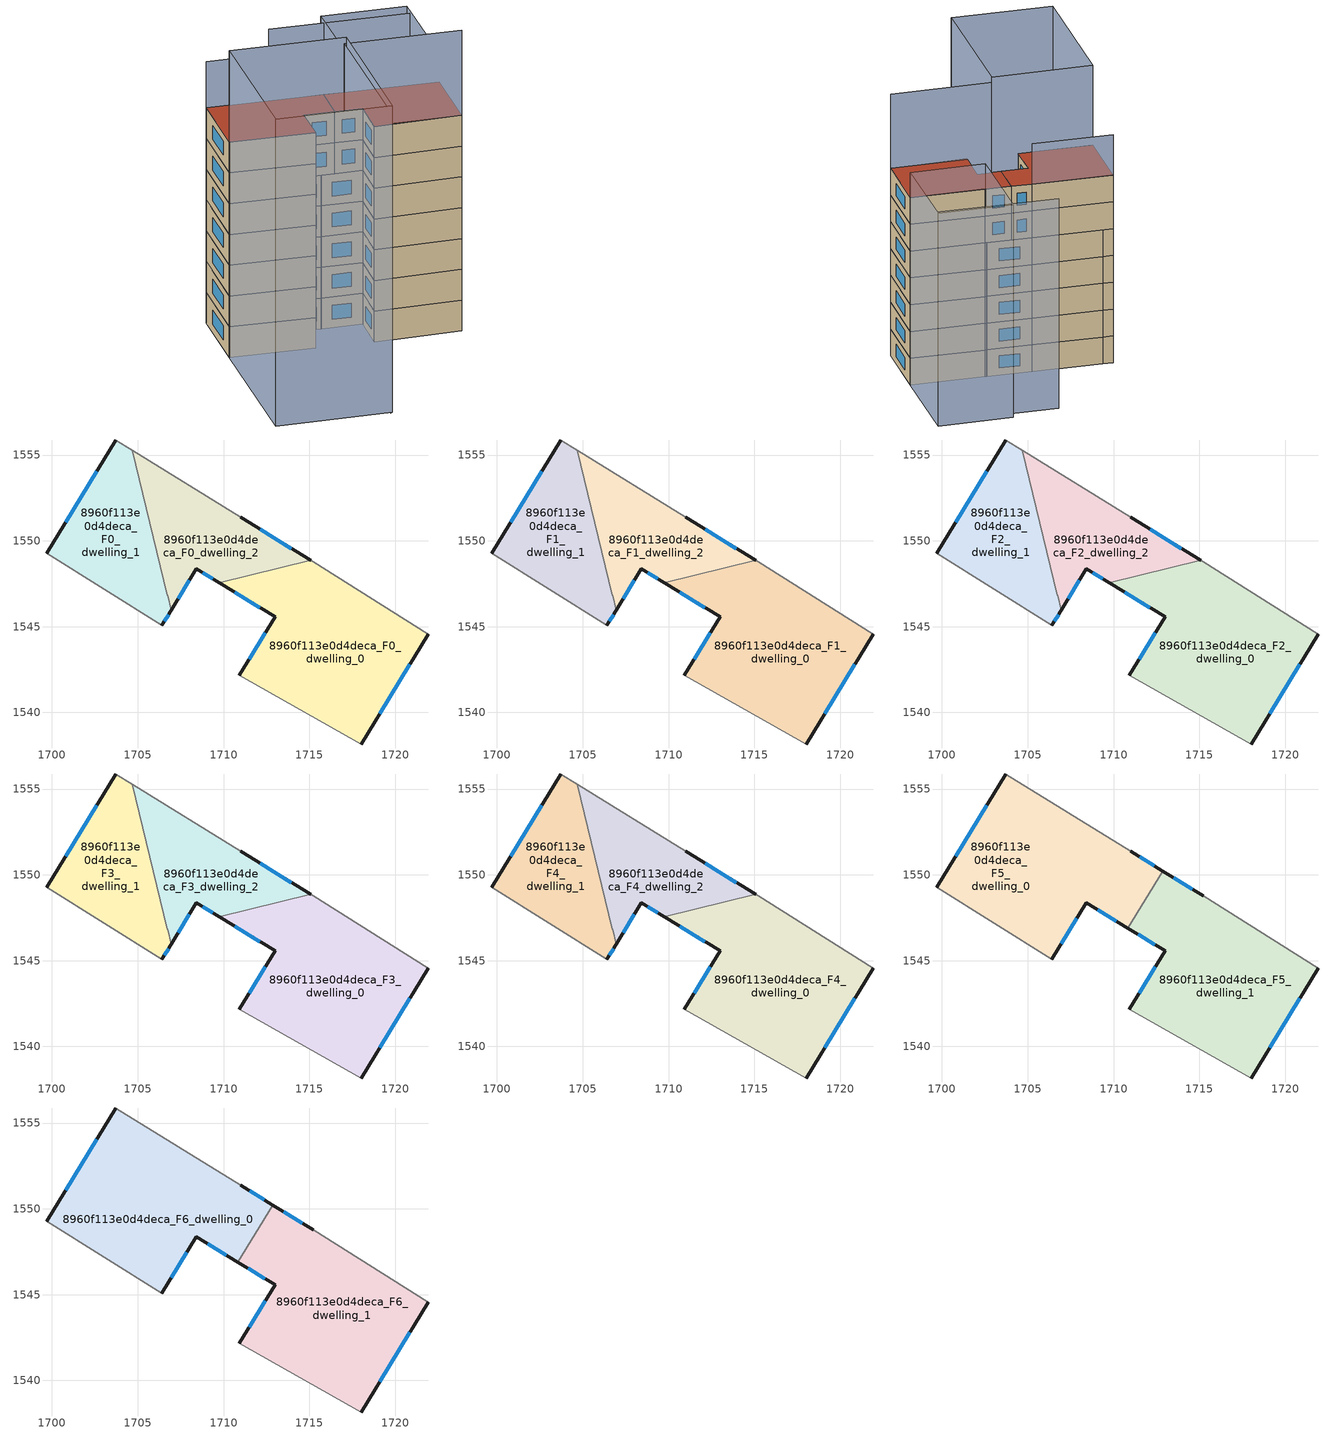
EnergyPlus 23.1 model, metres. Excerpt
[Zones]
8960f113e0d4deca_F0_dwelling_0
 floor ground (EU_floor_Construction): 1721.92,1544.57 1718.01,1538.16 1710.91,1542.17 1713.01,1545.57 1709.75,1547.56 1715.07,1548.86 1715.21,1548.77 z0
 wall outside (EU_wall_Construction): 1709.75,1547.56 1713.01,1545.57 1710.91,1542.17 / 1718.01,1538.16 1721.92,1544.57 z0:3
 wall adiabatic (EU_wall_Construction): 1721.92,1544.57 1715.21,1548.77 1715.07,1548.86 / 1710.91,1542.17 1718.01,1538.16 z0:3
 wall to 8960f113e0d4deca_F0_dwelling_2 (EU_wall_Construction): 1715.07,1548.86 1709.75,1547.56 z0:3
 window (EU_Window_Construction): 1712.43,1544.63 1711.49,1543.1 / 1710.65,1547.01 1712.11,1546.12 / 1719.09,1539.93 1720.84,1542.8 z0.83:2.17
8960f113e0d4deca_F0_dwelling_1
 floor ground (EU_floor_Construction): 1704.66,1555.29 1706.73,1546.83 1706.94,1545.95 1706.41,1545.07 1699.7,1549.28 1703.71,1555.88 z0
 wall outside (EU_wall_Construction): 1706.41,1545.07 1706.94,1545.95 / 1703.71,1555.88 1699.7,1549.28 z0:3
 wall adiabatic (EU_wall_Construction): 1699.7,1549.28 1706.41,1545.07 / 1704.66,1555.29 1703.71,1555.88 z0:3
 wall to 8960f113e0d4deca_F0_dwelling_2 (EU_wall_Construction): 1706.73,1546.83 1704.66,1555.29 / 1706.94,1545.95 1706.73,1546.82 z0:3
 window (EU_Window_Construction): 1706.55,1545.31 1706.79,1545.71 / 1702.61,1554.06 1700.81,1551.09 z0.83:2.17
8960f113e0d4deca_F0_dwelling_2
 floor ground (EU_floor_Construction): 1711.01,1551.38 1715.07,1548.86 1709.75,1547.56 1708.41,1548.37 1706.94,1545.96 1704.66,1555.29 z0
 wall outside (EU_wall_Construction): 1715.07,1548.86 1711.01,1551.38 / 1706.94,1545.96 1708.41,1548.37 1709.75,1547.56 z0:3
 wall adiabatic (EU_wall_Construction): 1711.01,1551.38 1704.66,1555.29 z0:3
 window (EU_Window_Construction): 1713.96,1549.55 1712.13,1550.68 / 1708.78,1548.15 1709.38,1547.78 / 1707.35,1546.62 1708.01,1547.71 z0.83:2.17
8960f113e0d4deca_F1_dwelling_0
 floor to 8960f113e0d4deca_F0_dwelling_0 (EU_floor_Construction): 1721.92,1544.57 1718.01,1538.16 1710.91,1542.17 1713.01,1545.57 1709.75,1547.56 1715.07,1548.86 1715.21,1548.77 z3
 wall outside (EU_wall_Construction): 1709.75,1547.56 1713.01,1545.57 1710.91,1542.17 / 1718.01,1538.16 1721.92,1544.57 z3:6
 wall adiabatic (EU_wall_Construction): 1721.92,1544.57 1715.21,1548.77 1715.07,1548.86 / 1710.91,1542.17 1718.01,1538.16 z3:6
 wall to 8960f113e0d4deca_F1_dwelling_2 (EU_wall_Construction): 1715.07,1548.86 1709.75,1547.56 z3:6
 window (EU_Window_Construction): 1712.43,1544.63 1711.49,1543.1 / 1710.65,1547.01 1712.11,1546.12 / 1719.09,1539.93 1720.84,1542.8 z3.83:5.17
8960f113e0d4deca_F1_dwelling_1
 floor to 8960f113e0d4deca_F0_dwelling_1 (EU_floor_Construction): 1704.66,1555.29 1706.73,1546.82 1706.94,1545.95 1706.41,1545.07 1699.7,1549.28 1703.71,1555.88 z3
 wall outside (EU_wall_Construction): 1706.41,1545.07 1706.94,1545.95 / 1703.71,1555.88 1699.7,1549.28 z3:6
 wall adiabatic (EU_wall_Construction): 1699.7,1549.28 1706.41,1545.07 / 1704.66,1555.29 1703.71,1555.88 z3:6
 wall to 8960f113e0d4deca_F1_dwelling_2 (EU_wall_Construction): 1706.73,1546.83 1704.66,1555.29 / 1706.94,1545.95 1706.73,1546.82 z3:6
 window (EU_Window_Construction): 1706.55,1545.31 1706.79,1545.71 / 1702.61,1554.06 1700.81,1551.09 z3.83:5.17
8960f113e0d4deca_F1_dwelling_2
 floor to 8960f113e0d4deca_F0_dwelling_2 (EU_floor_Construction): 1711.01,1551.38 1715.07,1548.86 1709.75,1547.56 1708.41,1548.37 1706.94,1545.96 1704.66,1555.29 z3
 wall outside (EU_wall_Construction): 1715.07,1548.86 1711.01,1551.38 / 1706.94,1545.96 1708.41,1548.37 1709.75,1547.56 z3:6
 wall adiabatic (EU_wall_Construction): 1711.01,1551.38 1704.66,1555.29 z3:6
 window (EU_Window_Construction): 1713.96,1549.55 1712.13,1550.68 / 1708.78,1548.15 1709.38,1547.78 / 1707.35,1546.62 1708.01,1547.71 z3.83:5.17
8960f113e0d4deca_F2_dwelling_0
 floor to 8960f113e0d4deca_F1_dwelling_0 (EU_floor_Construction): 1721.92,1544.57 1718.01,1538.16 1710.91,1542.17 1713.01,1545.57 1709.75,1547.56 1715.07,1548.86 1715.21,1548.77 z6
 wall outside (EU_wall_Construction): 1709.75,1547.56 1713.01,1545.57 1710.91,1542.17 / 1718.01,1538.16 1721.92,1544.57 z6:9
 wall adiabatic (EU_wall_Construction): 1721.92,1544.57 1715.21,1548.77 1715.07,1548.86 / 1710.91,1542.17 1718.01,1538.16 z6:9
 wall to 8960f113e0d4deca_F2_dwelling_2 (EU_wall_Construction): 1715.07,1548.86 1709.75,1547.56 z6:9
 window (EU_Window_Construction): 1712.43,1544.63 1711.49,1543.1 / 1710.65,1547.01 1712.11,1546.12 / 1719.09,1539.93 1720.84,1542.8 z6.83:8.17
8960f113e0d4deca_F2_dwelling_1
 floor to 8960f113e0d4deca_F1_dwelling_1 (EU_floor_Construction): 1704.66,1555.29 1706.73,1546.82 1706.94,1545.95 1706.41,1545.07 1699.7,1549.28 1703.71,1555.88 z6
 wall outside (EU_wall_Construction): 1706.41,1545.07 1706.94,1545.95 / 1703.71,1555.88 1699.7,1549.28 z6:9
 wall adiabatic (EU_wall_Construction): 1699.7,1549.28 1706.41,1545.07 / 1704.66,1555.29 1703.71,1555.88 z6:9
 wall to 8960f113e0d4deca_F2_dwelling_2 (EU_wall_Construction): 1706.73,1546.83 1704.66,1555.29 / 1706.94,1545.95 1706.73,1546.82 z6:9
 window (EU_Window_Construction): 1706.55,1545.31 1706.79,1545.71 / 1702.61,1554.06 1700.81,1551.09 z6.83:8.17
8960f113e0d4deca_F2_dwelling_2
 floor to 8960f113e0d4deca_F1_dwelling_2 (EU_floor_Construction): 1711.01,1551.38 1715.07,1548.86 1709.75,1547.56 1708.41,1548.37 1706.94,1545.96 1704.66,1555.29 z6
 wall outside (EU_wall_Construction): 1715.07,1548.86 1711.01,1551.38 / 1706.94,1545.96 1708.41,1548.37 1709.75,1547.56 z6:9
 wall adiabatic (EU_wall_Construction): 1711.01,1551.38 1704.66,1555.29 z6:9
 window (EU_Window_Construction): 1713.96,1549.55 1712.13,1550.68 / 1708.78,1548.15 1709.38,1547.78 / 1707.35,1546.62 1708.01,1547.71 z6.83:8.17
8960f113e0d4deca_F3_dwelling_0
 floor to 8960f113e0d4deca_F2_dwelling_0 (EU_floor_Construction): 1721.92,1544.57 1718.01,1538.16 1710.91,1542.17 1713.01,1545.57 1709.75,1547.56 1715.07,1548.86 1715.21,1548.77 z9
 wall outside (EU_wall_Construction): 1709.75,1547.56 1713.01,1545.57 1710.91,1542.17 / 1718.01,1538.16 1721.92,1544.57 z9:12
 wall adiabatic (EU_wall_Construction): 1721.92,1544.57 1715.21,1548.77 1715.07,1548.86 / 1710.91,1542.17 1718.01,1538.16 z9:12
 wall to 8960f113e0d4deca_F3_dwelling_2 (EU_wall_Construction): 1715.07,1548.86 1709.75,1547.56 z9:12
 window (EU_Window_Construction): 1712.43,1544.63 1711.49,1543.1 / 1710.65,1547.01 1712.11,1546.12 / 1719.09,1539.93 1720.84,1542.8 z9.83:11.17
8960f113e0d4deca_F3_dwelling_1
 floor to 8960f113e0d4deca_F2_dwelling_1 (EU_floor_Construction): 1704.66,1555.29 1706.73,1546.82 1706.94,1545.95 1706.41,1545.07 1699.7,1549.28 1703.71,1555.88 z9
 wall outside (EU_wall_Construction): 1706.41,1545.07 1706.94,1545.95 / 1703.71,1555.88 1699.7,1549.28 z9:12
 wall adiabatic (EU_wall_Construction): 1699.7,1549.28 1706.41,1545.07 / 1704.66,1555.29 1703.71,1555.88 z9:12
 wall to 8960f113e0d4deca_F3_dwelling_2 (EU_wall_Construction): 1706.73,1546.83 1704.66,1555.29 / 1706.94,1545.95 1706.73,1546.82 z9:12
 window (EU_Window_Construction): 1706.55,1545.31 1706.79,1545.71 / 1702.61,1554.06 1700.81,1551.09 z9.83:11.17
8960f113e0d4deca_F3_dwelling_2
 floor to 8960f113e0d4deca_F2_dwelling_2 (EU_floor_Construction): 1711.01,1551.38 1715.07,1548.86 1709.75,1547.56 1708.41,1548.37 1706.94,1545.96 1704.66,1555.29 z9
 wall outside (EU_wall_Construction): 1715.07,1548.86 1711.01,1551.38 / 1706.94,1545.96 1708.41,1548.37 1709.75,1547.56 z9:12
 wall adiabatic (EU_wall_Construction): 1711.01,1551.38 1704.66,1555.29 z9:12
 window (EU_Window_Construction): 1713.96,1549.55 1712.13,1550.68 / 1708.78,1548.15 1709.38,1547.78 / 1707.35,1546.62 1708.01,1547.71 z9.83:11.17
8960f113e0d4deca_F4_dwelling_0
 floor to 8960f113e0d4deca_F3_dwelling_0 (EU_floor_Construction): 1721.92,1544.57 1718.01,1538.16 1710.91,1542.17 1713.01,1545.57 1709.75,1547.56 1715.07,1548.86 1715.21,1548.77 z12
 wall outside (EU_wall_Construction): 1709.75,1547.56 1713.01,1545.57 1710.91,1542.17 / 1718.01,1538.16 1721.92,1544.57 z12:15
 wall adiabatic (EU_wall_Construction): 1721.92,1544.57 1715.21,1548.77 1715.07,1548.86 / 1710.91,1542.17 1718.01,1538.16 z12:15
 wall to 8960f113e0d4deca_F4_dwelling_2 (EU_wall_Construction): 1715.07,1548.86 1709.75,1547.56 z12:15
 window (EU_Window_Construction): 1712.43,1544.63 1711.49,1543.1 / 1710.65,1547.01 1712.11,1546.12 / 1719.09,1539.93 1720.84,1542.8 z12.83:14.17
8960f113e0d4deca_F4_dwelling_1
 floor to 8960f113e0d4deca_F3_dwelling_1 (EU_floor_Construction): 1704.66,1555.29 1706.73,1546.82 1706.94,1545.95 1706.41,1545.07 1699.7,1549.28 1703.71,1555.88 z12
 wall outside (EU_wall_Construction): 1706.41,1545.07 1706.94,1545.95 / 1703.71,1555.88 1699.7,1549.28 z12:15
 wall adiabatic (EU_wall_Construction): 1699.7,1549.28 1706.41,1545.07 / 1704.66,1555.29 1703.71,1555.88 z12:15
 wall to 8960f113e0d4deca_F4_dwelling_2 (EU_wall_Construction): 1706.73,1546.83 1704.66,1555.29 / 1706.94,1545.95 1706.73,1546.82 z12:15
 window (EU_Window_Construction): 1706.55,1545.31 1706.79,1545.71 / 1702.61,1554.06 1700.81,1551.09 z12.83:14.17
8960f113e0d4deca_F4_dwelling_2
 floor to 8960f113e0d4deca_F3_dwelling_2 (EU_floor_Construction): 1711.01,1551.38 1715.07,1548.86 1709.75,1547.56 1708.41,1548.37 1706.94,1545.96 1704.66,1555.29 z12
 wall outside (EU_wall_Construction): 1715.07,1548.86 1711.01,1551.38 / 1706.94,1545.96 1708.41,1548.37 1709.75,1547.56 z12:15
 wall adiabatic (EU_wall_Construction): 1711.01,1551.38 1704.66,1555.29 z12:15
 window (EU_Window_Construction): 1713.96,1549.55 1712.13,1550.68 / 1708.78,1548.15 1709.38,1547.78 / 1707.35,1546.62 1708.01,1547.71 z12.83:14.17
8960f113e0d4deca_F5_dwelling_0
 floor to 8960f113e0d4deca_F4_dwelling_0 (EU_floor_Construction): 1711.49,1547.98 1710.82,1546.9 1709.75,1547.56 z15
 floor to 8960f113e0d4deca_F4_dwelling_2 (EU_floor_Construction): 1711.01,1551.38 1712.88,1550.22 1711.49,1547.98 1709.75,1547.56 1708.41,1548.37 1706.94,1545.96 1704.66,1555.29 z15
 floor to 8960f113e0d4deca_F4_dwelling_1 (EU_floor_Construction): 1704.66,1555.29 1706.73,1546.82 1706.94,1545.95 1706.41,1545.07 1699.7,1549.28 1703.71,1555.88 z15
 wall outside (EU_wall_Construction): 1712.88,1550.22 1711.01,1551.38 / 1706.41,1545.07 1708.41,1548.37 1710.82,1546.9 / 1703.71,1555.88 1699.7,1549.28 z15:18
 wall adiabatic (EU_wall_Construction): 1711.01,1551.38 1703.71,1555.88 / 1699.7,1549.28 1706.41,1545.07 z15:18
 wall to 8960f113e0d4deca_F5_dwelling_1 (EU_wall_Construction): 1710.82,1546.9 1712.88,1550.22 z15:18
 window (EU_Window_Construction): 1712.36,1550.54 1711.53,1551.06 / 1709.07,1547.97 1710.16,1547.31 / 1706.96,1545.98 1707.86,1547.46 / 1702.61,1554.06 1700.81,1551.09 z15.83:17.17
8960f113e0d4deca_F5_dwelling_1
 floor to 8960f113e0d4deca_F4_dwelling_0 (EU_floor_Construction): 1721.92,1544.57 1718.01,1538.16 1710.91,1542.17 1713.01,1545.57 1710.82,1546.9 1711.49,1547.98 1715.07,1548.86 1715.21,1548.77 z15
 floor to 8960f113e0d4deca_F4_dwelling_2 (EU_floor_Construction): 1715.07,1548.86 1711.49,1547.98 1712.88,1550.22 z15
 wall outside (EU_wall_Construction): 1710.82,1546.9 1713.01,1545.57 1710.91,1542.17 / 1715.21,1548.77 1712.88,1550.22 / 1718.01,1538.16 1721.92,1544.57 z15:18
 wall adiabatic (EU_wall_Construction): 1710.91,1542.17 1718.01,1538.16 / 1721.92,1544.57 1715.21,1548.77 z15:18
 window (EU_Window_Construction): 1712.43,1544.63 1711.49,1543.1 / 1711.43,1546.54 1712.41,1545.94 / 1714.57,1549.17 1713.52,1549.82 / 1719.09,1539.93 1720.84,1542.8 z15.83:17.17
8960f113e0d4deca_F6_dwelling_0
 floor to 8960f113e0d4deca_F5_dwelling_0 (EU_floor_Construction): 1711.01,1551.38 1712.88,1550.22 1710.82,1546.9 1708.41,1548.37 1706.41,1545.07 1699.7,1549.28 1703.71,1555.88 z18
 wall outside (EU_wall_Construction): 1712.88,1550.22 1711.01,1551.38 / 1706.41,1545.07 1708.41,1548.37 1710.82,1546.9 / 1703.71,1555.88 1699.7,1549.28 z18:21
 wall adiabatic (EU_wall_Construction): 1711.01,1551.38 1703.71,1555.88 / 1699.7,1549.28 1706.41,1545.07 z18:21
 wall to 8960f113e0d4deca_F6_dwelling_1 (EU_wall_Construction): 1710.82,1546.9 1712.88,1550.22 z18:21
 window (EU_Window_Construction): 1712.36,1550.54 1711.53,1551.06 / 1709.07,1547.97 1710.16,1547.31 / 1706.96,1545.98 1707.86,1547.46 / 1702.61,1554.06 1700.81,1551.09 z18.83:20.17
 roof outside (EU_roof_Construction): 1710.82,1546.9 1712.88,1550.22 1711.01,1551.38 1703.71,1555.88 1699.7,1549.28 1706.41,1545.07 1708.41,1548.37 z21
8960f113e0d4deca_F6_dwelling_1
 floor to 8960f113e0d4deca_F5_dwelling_1 (EU_floor_Construction): 1721.92,1544.57 1718.01,1538.16 1710.91,1542.17 1713.01,1545.57 1710.82,1546.9 1712.88,1550.22 1715.21,1548.77 z18
 wall outside (EU_wall_Construction): 1710.82,1546.9 1713.01,1545.57 1710.91,1542.17 / 1715.21,1548.77 1712.88,1550.22 / 1718.01,1538.16 1721.92,1544.57 z18:21
 wall adiabatic (EU_wall_Construction): 1710.91,1542.17 1718.01,1538.16 / 1721.92,1544.57 1715.21,1548.77 z18:21
 window (EU_Window_Construction): 1712.43,1544.63 1711.49,1543.1 / 1711.43,1546.54 1712.41,1545.94 / 1714.57,1549.17 1713.52,1549.82 / 1719.09,1539.93 1720.84,1542.8 z18.83:20.17
 roof outside (EU_roof_Construction): 1718.01,1538.16 1721.92,1544.57 1715.21,1548.77 1712.88,1550.22 1710.82,1546.9 1713.01,1545.57 1710.91,1542.17 z21
shading: 1700.81,1530.67 1708.72,1543.78 / 1708.72,1543.78 1718.01,1538.16 z0:29.3; 1691.81,1536.22 1699.7,1549.28 / 1699.7,1549.28 1708.9,1543.72 / 1708.9,1543.72 1701,1530.66 / 1701,1530.66 1691.81,1536.22 z0:29.9; 1727.32,1553.57 1721.92,1544.57 / 1721.92,1544.57 1715.11,1548.66 / 1715.11,1548.66 1720.51,1557.66 / 1720.51,1557.66 1727.32,1553.57 z0:23.8; 1726.83,1552.77 1715.76,1559.57 z0:23.5; 1711.01,1551.38 1703.69,1555.84 z0:25.5
[Building]
EU S2 Campaign: North Axis=0; Terrain=City; Solar Distribution=FullExterior
[Site:Location]
Lyon-Bron: Latitude=45.75; Longitude=5; Time Zone=1; Elevation=198
[SizingPeriod:WeatherFileDays]
AnnualSizingPeriod: Begin Month=1; Begin Day of Month=1; End Month=12; End Day of Month=31; Day of Week for Start Day=Monday; Use Weather File Daylight Saving Period=No; Use Weather File Rain and Snow Indicators=No
[MATERIAL]
EU_InternalMass_Material: Roughness=MediumRough; Thickness=0.1; Conductivity=1; Density=1800; Specific Heat=900; Thermal Absorptance=0.9; Solar Absorptance=0.7; Visible Absorptance=0.7
[MATERIAL:NOMASS] Roughness=MediumRough; Thermal Absorptance=0.9; Solar Absorptance=0.7; Visible Absorptance=0.7
Name | Thermal Resistance
EU_wall_NoMass | 0.87146
EU_roof_NoMass | 0.842276
EU_floor_NoMass | 0.496999
[WINDOWMATERIAL:SIMPLEGLAZINGSYSTEM]
EU_Window_SimpleGlazing: UFactor=2.2525; Solar Heat Gain Coefficient=0.76; Visible Transmittance=0.76
[CONSTRUCTION]
EU_wall_Construction: EU_wall_NoMass
EU_roof_Construction: EU_roof_NoMass
EU_floor_Construction: EU_floor_NoMass
EU_Window_Construction: EU_Window_SimpleGlazing
EU_InternalMass_Construction: EU_InternalMass_Material
[ZONE] Type=1; Multiplier=1; Ceiling Height=autocalculate; Floor Area=autocalculate; Part of Total Floor Area=Yes
Name | Volume
8960f113e0d4deca_F0_dwelling_0; 8960f113e0d4deca_F1_dwelling_0; 8960f113e0d4deca_F2_dwelling_0; 8960f113e0d4deca_F3_dwelling_0; 8960f113e0d4deca_F4_dwelling_0 | 209.596
8960f113e0d4deca_F5_dwelling_0 | 217.379
8960f113e0d4deca_F6_dwelling_0 | 217.392
8960f113e0d4deca_F0_dwelling_1; 8960f113e0d4deca_F1_dwelling_1; 8960f113e0d4deca_F2_dwelling_1; 8960f113e0d4deca_F3_dwelling_1; 8960f113e0d4deca_F4_dwelling_1 | 115.282
8960f113e0d4deca_F5_dwelling_1 | 217.384
8960f113e0d4deca_F6_dwelling_1 | 217.386
8960f113e0d4deca_F0_dwelling_2; 8960f113e0d4deca_F1_dwelling_2; 8960f113e0d4deca_F2_dwelling_2; 8960f113e0d4deca_F3_dwelling_2; 8960f113e0d4deca_F4_dwelling_2 | 109.89
[INTERNALMASS] Construction=EU_InternalMass_Construction
Name | Zone or ZoneList | Surface Area
8960f113e0d4deca_F0_dwelling_0_EU_InternalMass | 8960f113e0d4deca_F0_dwelling_0 | 69.8653
8960f113e0d4deca_F0_dwelling_1_EU_InternalMass | 8960f113e0d4deca_F0_dwelling_1 | 38.429
8960f113e0d4deca_F0_dwelling_2_EU_InternalMass | 8960f113e0d4deca_F0_dwelling_2 | 36.6302
8960f113e0d4deca_F1_dwelling_0_EU_InternalMass | 8960f113e0d4deca_F1_dwelling_0 | 69.8653
8960f113e0d4deca_F1_dwelling_1_EU_InternalMass | 8960f113e0d4deca_F1_dwelling_1 | 38.429
8960f113e0d4deca_F1_dwelling_2_EU_InternalMass | 8960f113e0d4deca_F1_dwelling_2 | 36.6302
8960f113e0d4deca_F2_dwelling_0_EU_InternalMass | 8960f113e0d4deca_F2_dwelling_0 | 69.8653
8960f113e0d4deca_F2_dwelling_1_EU_InternalMass | 8960f113e0d4deca_F2_dwelling_1 | 38.429
8960f113e0d4deca_F2_dwelling_2_EU_InternalMass | 8960f113e0d4deca_F2_dwelling_2 | 36.6302
8960f113e0d4deca_F3_dwelling_0_EU_InternalMass | 8960f113e0d4deca_F3_dwelling_0 | 69.8653
8960f113e0d4deca_F3_dwelling_1_EU_InternalMass | 8960f113e0d4deca_F3_dwelling_1 | 38.429
8960f113e0d4deca_F3_dwelling_2_EU_InternalMass | 8960f113e0d4deca_F3_dwelling_2 | 36.6302
8960f113e0d4deca_F4_dwelling_0_EU_InternalMass | 8960f113e0d4deca_F4_dwelling_0 | 69.8653
8960f113e0d4deca_F4_dwelling_1_EU_InternalMass | 8960f113e0d4deca_F4_dwelling_1 | 38.429
8960f113e0d4deca_F4_dwelling_2_EU_InternalMass | 8960f113e0d4deca_F4_dwelling_2 | 36.6302
8960f113e0d4deca_F5_dwelling_0_EU_InternalMass | 8960f113e0d4deca_F5_dwelling_0 | 72.4636
8960f113e0d4deca_F5_dwelling_1_EU_InternalMass | 8960f113e0d4deca_F5_dwelling_1 | 72.4615
8960f113e0d4deca_F6_dwelling_0_EU_InternalMass | 8960f113e0d4deca_F6_dwelling_0 | 72.4636
8960f113e0d4deca_F6_dwelling_1_EU_InternalMass | 8960f113e0d4deca_F6_dwelling_1 | 72.4615
[OTHEREQUIPMENT] Fuel Type=Electricity; Design Level Calculation Method=Watts/Area; Power per Zone Floor Area=1; Fraction Latent=0; Fraction Radiant=0; Fraction Lost=0; Carbon Dioxide Generation Rate=0; EndUse Subcategory=EU_Step8_InternalGains
Name | Zone or ZoneList or Space or SpaceList | Schedule
EU_Step8_InternalGain_8960f113e0d4deca_F0_dwelling_0_f000 | 8960f113e0d4deca_F0_dwelling_0 | EU_Step8_GainSchedule_8960f113e0d4deca_F0_dwelling_0_f000
EU_Step8_InternalGain_8960f113e0d4deca_F0_dwelling_1_f000 | 8960f113e0d4deca_F0_dwelling_1 | EU_Step8_GainSchedule_8960f113e0d4deca_F0_dwelling_1_f000
EU_Step8_InternalGain_8960f113e0d4deca_F0_dwelling_2_f000 | 8960f113e0d4deca_F0_dwelling_2 | EU_Step8_GainSchedule_8960f113e0d4deca_F0_dwelling_2_f000
EU_Step8_InternalGain_8960f113e0d4deca_F1_dwelling_0_f000 | 8960f113e0d4deca_F1_dwelling_0 | EU_Step8_GainSchedule_8960f113e0d4deca_F1_dwelling_0_f000
EU_Step8_InternalGain_8960f113e0d4deca_F1_dwelling_1_f000 | 8960f113e0d4deca_F1_dwelling_1 | EU_Step8_GainSchedule_8960f113e0d4deca_F1_dwelling_1_f000
EU_Step8_InternalGain_8960f113e0d4deca_F1_dwelling_2_f000 | 8960f113e0d4deca_F1_dwelling_2 | EU_Step8_GainSchedule_8960f113e0d4deca_F1_dwelling_2_f000
EU_Step8_InternalGain_8960f113e0d4deca_F2_dwelling_0_f000 | 8960f113e0d4deca_F2_dwelling_0 | EU_Step8_GainSchedule_8960f113e0d4deca_F2_dwelling_0_f000
EU_Step8_InternalGain_8960f113e0d4deca_F2_dwelling_1_f000 | 8960f113e0d4deca_F2_dwelling_1 | EU_Step8_GainSchedule_8960f113e0d4deca_F2_dwelling_1_f000
EU_Step8_InternalGain_8960f113e0d4deca_F2_dwelling_2_f000 | 8960f113e0d4deca_F2_dwelling_2 | EU_Step8_GainSchedule_8960f113e0d4deca_F2_dwelling_2_f000
EU_Step8_InternalGain_8960f113e0d4deca_F3_dwelling_0_f000 | 8960f113e0d4deca_F3_dwelling_0 | EU_Step8_GainSchedule_8960f113e0d4deca_F3_dwelling_0_f000
EU_Step8_InternalGain_8960f113e0d4deca_F3_dwelling_1_f000 | 8960f113e0d4deca_F3_dwelling_1 | EU_Step8_GainSchedule_8960f113e0d4deca_F3_dwelling_1_f000
EU_Step8_InternalGain_8960f113e0d4deca_F3_dwelling_2_f000 | 8960f113e0d4deca_F3_dwelling_2 | EU_Step8_GainSchedule_8960f113e0d4deca_F3_dwelling_2_f000
EU_Step8_InternalGain_8960f113e0d4deca_F4_dwelling_0_f000 | 8960f113e0d4deca_F4_dwelling_0 | EU_Step8_GainSchedule_8960f113e0d4deca_F4_dwelling_0_f000
EU_Step8_InternalGain_8960f113e0d4deca_F4_dwelling_1_f000 | 8960f113e0d4deca_F4_dwelling_1 | EU_Step8_GainSchedule_8960f113e0d4deca_F4_dwelling_1_f000
EU_Step8_InternalGain_8960f113e0d4deca_F4_dwelling_2_f000 | 8960f113e0d4deca_F4_dwelling_2 | EU_Step8_GainSchedule_8960f113e0d4deca_F4_dwelling_2_f000
EU_Step8_InternalGain_8960f113e0d4deca_F5_dwelling_0_f000 | 8960f113e0d4deca_F5_dwelling_0 | EU_Step8_GainSchedule_8960f113e0d4deca_F5_dwelling_0_f000
EU_Step8_InternalGain_8960f113e0d4deca_F5_dwelling_1_f000 | 8960f113e0d4deca_F5_dwelling_1 | EU_Step8_GainSchedule_8960f113e0d4deca_F5_dwelling_1_f000
EU_Step8_InternalGain_8960f113e0d4deca_F6_dwelling_0_f000 | 8960f113e0d4deca_F6_dwelling_0 | EU_Step8_GainSchedule_8960f113e0d4deca_F6_dwelling_0_f000
EU_Step8_InternalGain_8960f113e0d4deca_F6_dwelling_1_f000 | 8960f113e0d4deca_F6_dwelling_1 | EU_Step8_GainSchedule_8960f113e0d4deca_F6_dwelling_1_f000
[ZONEVENTILATION:DESIGNFLOWRATE] Schedule=EU_AlwaysOn; Design Flow Rate Calculation Method=AirChanges/Hour; Air Changes per Hour=0.425; Ventilation Type=Natural; Fan Pressure Rise=0; Fan Total Efficiency=1; Constant Term Coefficient=1; Temperature Term Coefficient=0; Velocity Term Coefficient=0; Velocity Squared Term Coefficient=0; Minimum Indoor Temperature=-100; Maximum Indoor Temperature=100; Delta Temperature=-100; Minimum Outdoor Temperature=-100; Maximum Outdoor Temperature=100; Maximum Wind Speed=40
Name | Zone or ZoneList or Space or SpaceList
EU_ConstantAir_8960f113e0d4deca_F0_dwelling_0 | 8960f113e0d4deca_F0_dwelling_0
EU_ConstantAir_8960f113e0d4deca_F0_dwelling_1 | 8960f113e0d4deca_F0_dwelling_1
EU_ConstantAir_8960f113e0d4deca_F0_dwelling_2 | 8960f113e0d4deca_F0_dwelling_2
EU_ConstantAir_8960f113e0d4deca_F1_dwelling_0 | 8960f113e0d4deca_F1_dwelling_0
EU_ConstantAir_8960f113e0d4deca_F1_dwelling_1 | 8960f113e0d4deca_F1_dwelling_1
EU_ConstantAir_8960f113e0d4deca_F1_dwelling_2 | 8960f113e0d4deca_F1_dwelling_2
EU_ConstantAir_8960f113e0d4deca_F2_dwelling_0 | 8960f113e0d4deca_F2_dwelling_0
EU_ConstantAir_8960f113e0d4deca_F2_dwelling_1 | 8960f113e0d4deca_F2_dwelling_1
EU_ConstantAir_8960f113e0d4deca_F2_dwelling_2 | 8960f113e0d4deca_F2_dwelling_2
EU_ConstantAir_8960f113e0d4deca_F3_dwelling_0 | 8960f113e0d4deca_F3_dwelling_0
EU_ConstantAir_8960f113e0d4deca_F3_dwelling_1 | 8960f113e0d4deca_F3_dwelling_1
EU_ConstantAir_8960f113e0d4deca_F3_dwelling_2 | 8960f113e0d4deca_F3_dwelling_2
EU_ConstantAir_8960f113e0d4deca_F4_dwelling_0 | 8960f113e0d4deca_F4_dwelling_0
EU_ConstantAir_8960f113e0d4deca_F4_dwelling_1 | 8960f113e0d4deca_F4_dwelling_1
EU_ConstantAir_8960f113e0d4deca_F4_dwelling_2 | 8960f113e0d4deca_F4_dwelling_2
EU_ConstantAir_8960f113e0d4deca_F5_dwelling_0 | 8960f113e0d4deca_F5_dwelling_0
EU_ConstantAir_8960f113e0d4deca_F5_dwelling_1 | 8960f113e0d4deca_F5_dwelling_1
EU_ConstantAir_8960f113e0d4deca_F6_dwelling_0 | 8960f113e0d4deca_F6_dwelling_0
EU_ConstantAir_8960f113e0d4deca_F6_dwelling_1 | 8960f113e0d4deca_F6_dwelling_1
[HVACTEMPLATE:THERMOSTAT] Constant Heating Setpoint=20; Constant Cooling Setpoint=50
EU_HeatOnly_8960f113e0d4deca_F0_dwelling_0; EU_HeatOnly_8960f113e0d4deca_F0_dwelling_1; EU_HeatOnly_8960f113e0d4deca_F0_dwelling_2; EU_HeatOnly_8960f113e0d4deca_F1_dwelling_0; EU_HeatOnly_8960f113e0d4deca_F1_dwelling_1; EU_HeatOnly_8960f113e0d4deca_F1_dwelling_2; EU_HeatOnly_8960f113e0d4deca_F2_dwelling_0; EU_HeatOnly_8960f113e0d4deca_F2_dwelling_1; EU_HeatOnly_8960f113e0d4deca_F2_dwelling_2; EU_HeatOnly_8960f113e0d4deca_F3_dwelling_0; EU_HeatOnly_8960f113e0d4deca_F3_dwelling_1; EU_HeatOnly_8960f113e0d4deca_F3_dwelling_2; EU_HeatOnly_8960f113e0d4deca_F4_dwelling_0; EU_HeatOnly_8960f113e0d4deca_F4_dwelling_1; EU_HeatOnly_8960f113e0d4deca_F4_dwelling_2; EU_HeatOnly_8960f113e0d4deca_F5_dwelling_0; EU_HeatOnly_8960f113e0d4deca_F5_dwelling_1; EU_HeatOnly_8960f113e0d4deca_F6_dwelling_0; EU_HeatOnly_8960f113e0d4deca_F6_dwelling_1
[HVACTEMPLATE:ZONE:IDEALLOADSAIRSYSTEM] System Availability Schedule=EU_AlwaysOn; Maximum Heating Supply Air Temperature=50; Minimum Cooling Supply Air Temperature=13; Maximum Heating Supply Air Humidity Ratio=0.0156; Minimum Cooling Supply Air Humidity Ratio=0.0077; Heating Limit=NoLimit; Cooling Limit=NoLimit; Heating Availability Schedule=EU_AlwaysOn; Cooling Availability Schedule=EU_CoolingOff; Dehumidification Control Type=ConstantSensibleHeatRatio; Cooling Sensible Heat Ratio=0.7; Dehumidification Setpoint=60; Humidification Control Type=None; Humidification Setpoint=30; Outdoor Air Method=None; Outdoor Air Flow Rate per Person=0.00944; Outdoor Air Flow Rate per Zone Floor Area=0; Outdoor Air Flow Rate per Zone=0; Demand Controlled Ventilation Type=None; Outdoor Air Economizer Type=NoEconomizer; Heat Recovery Type=None; Sensible Heat Recovery Effectiveness=0.7; Latent Heat Recovery Effectiveness=0.65
Name | Template Thermostat
8960f113e0d4deca_F0_dwelling_0 | EU_HeatOnly_8960f113e0d4deca_F0_dwelling_0
8960f113e0d4deca_F0_dwelling_1 | EU_HeatOnly_8960f113e0d4deca_F0_dwelling_1
8960f113e0d4deca_F0_dwelling_2 | EU_HeatOnly_8960f113e0d4deca_F0_dwelling_2
8960f113e0d4deca_F1_dwelling_0 | EU_HeatOnly_8960f113e0d4deca_F1_dwelling_0
8960f113e0d4deca_F1_dwelling_1 | EU_HeatOnly_8960f113e0d4deca_F1_dwelling_1
8960f113e0d4deca_F1_dwelling_2 | EU_HeatOnly_8960f113e0d4deca_F1_dwelling_2
8960f113e0d4deca_F2_dwelling_0 | EU_HeatOnly_8960f113e0d4deca_F2_dwelling_0
8960f113e0d4deca_F2_dwelling_1 | EU_HeatOnly_8960f113e0d4deca_F2_dwelling_1
8960f113e0d4deca_F2_dwelling_2 | EU_HeatOnly_8960f113e0d4deca_F2_dwelling_2
8960f113e0d4deca_F3_dwelling_0 | EU_HeatOnly_8960f113e0d4deca_F3_dwelling_0
8960f113e0d4deca_F3_dwelling_1 | EU_HeatOnly_8960f113e0d4deca_F3_dwelling_1
8960f113e0d4deca_F3_dwelling_2 | EU_HeatOnly_8960f113e0d4deca_F3_dwelling_2
8960f113e0d4deca_F4_dwelling_0 | EU_HeatOnly_8960f113e0d4deca_F4_dwelling_0
8960f113e0d4deca_F4_dwelling_1 | EU_HeatOnly_8960f113e0d4deca_F4_dwelling_1
8960f113e0d4deca_F4_dwelling_2 | EU_HeatOnly_8960f113e0d4deca_F4_dwelling_2
8960f113e0d4deca_F5_dwelling_0 | EU_HeatOnly_8960f113e0d4deca_F5_dwelling_0
8960f113e0d4deca_F5_dwelling_1 | EU_HeatOnly_8960f113e0d4deca_F5_dwelling_1
8960f113e0d4deca_F6_dwelling_0 | EU_HeatOnly_8960f113e0d4deca_F6_dwelling_0
8960f113e0d4deca_F6_dwelling_1 | EU_HeatOnly_8960f113e0d4deca_F6_dwelling_1
[SIZING:ZONE] Zone Cooling Design Supply Air Temperature Input Method=SupplyAirTemperature; Zone Cooling Design Supply Air Temperature=13; Zone Heating Design Supply Air Temperature Input Method=SupplyAirTemperature; Zone Heating Design Supply Air Temperature=50; Zone Cooling Design Supply Air Humidity Ratio=0.008; Zone Heating Design Supply Air Humidity Ratio=0.008; Cooling Design Air Flow Method=DesignDay; Cooling Design Air Flow Rate=0; Cooling Minimum Air Flow per Zone Floor Area=0.000762; Cooling Minimum Air Flow=0; Cooling Minimum Air Flow Fraction=0.2; Heating Design Air Flow Method=DesignDay; Heating Design Air Flow Rate=0; Heating Maximum Air Flow per Zone Floor Area=0.002032; Heating Maximum Air Flow=0.141576; Heating Maximum Air Flow Fraction=0.3; Account for Dedicated Outdoor Air System=No; Dedicated Outdoor Air System Control Strategy=NeutralSupplyAir; Dedicated Outdoor Air Low Setpoint Temperature for Design=autosize; Dedicated Outdoor Air High Setpoint Temperature for Design=autosize; Zone Load Sizing Method=Sensible Load Only No Latent Load; Zone Latent Cooling Design Supply Air Humidity Ratio Input Method=HumidityRatioDifference; Zone Cooling Design Supply Air Humidity Ratio Difference=0.005; Zone Latent Heating Design Supply Air Humidity Ratio Input Method=HumidityRatioDifference; Zone Humidification Design Supply Air Humidity Ratio Difference=0.005
8960f113e0d4deca_F0_dwelling_0; 8960f113e0d4deca_F0_dwelling_1; 8960f113e0d4deca_F0_dwelling_2; 8960f113e0d4deca_F1_dwelling_0; 8960f113e0d4deca_F1_dwelling_1; 8960f113e0d4deca_F1_dwelling_2; 8960f113e0d4deca_F2_dwelling_0; 8960f113e0d4deca_F2_dwelling_1; 8960f113e0d4deca_F2_dwelling_2; 8960f113e0d4deca_F3_dwelling_0; 8960f113e0d4deca_F3_dwelling_1; 8960f113e0d4deca_F3_dwelling_2; 8960f113e0d4deca_F4_dwelling_0; 8960f113e0d4deca_F4_dwelling_1; 8960f113e0d4deca_F4_dwelling_2; 8960f113e0d4deca_F5_dwelling_0; 8960f113e0d4deca_F5_dwelling_1; 8960f113e0d4deca_F6_dwelling_0; 8960f113e0d4deca_F6_dwelling_1
[SCHEDULE:CONSTANT]
Name | Hourly Value
EU_AlwaysOn | 1
EU_CoolingOff | 0
[SCHEDULE:FILE] Column Number=1; Rows to Skip at Top=0; Number of Hours of Data=8760; Column Separator=Comma; Interpolate to Timestep=No; Minutes per Item=60; Adjust Schedule for Daylight Savings=Yes
Name | File
EU_Step8_GainSchedule_8960f113e0d4deca_F0_dwelling_0_f000 | ../../schedules/8960f113e0d4deca/8960f113e0d4deca_F0_dwelling_0_f000_gain.csv
EU_Step8_GainSchedule_8960f113e0d4deca_F0_dwelling_1_f000 | ../../schedules/8960f113e0d4deca/8960f113e0d4deca_F0_dwelling_1_f000_gain.csv
EU_Step8_GainSchedule_8960f113e0d4deca_F0_dwelling_2_f000 | ../../schedules/8960f113e0d4deca/8960f113e0d4deca_F0_dwelling_2_f000_gain.csv
EU_Step8_GainSchedule_8960f113e0d4deca_F1_dwelling_0_f000 | ../../schedules/8960f113e0d4deca/8960f113e0d4deca_F1_dwelling_0_f000_gain.csv
EU_Step8_GainSchedule_8960f113e0d4deca_F1_dwelling_1_f000 | ../../schedules/8960f113e0d4deca/8960f113e0d4deca_F1_dwelling_1_f000_gain.csv
EU_Step8_GainSchedule_8960f113e0d4deca_F1_dwelling_2_f000 | ../../schedules/8960f113e0d4deca/8960f113e0d4deca_F1_dwelling_2_f000_gain.csv
EU_Step8_GainSchedule_8960f113e0d4deca_F2_dwelling_0_f000 | ../../schedules/8960f113e0d4deca/8960f113e0d4deca_F2_dwelling_0_f000_gain.csv
EU_Step8_GainSchedule_8960f113e0d4deca_F2_dwelling_1_f000 | ../../schedules/8960f113e0d4deca/8960f113e0d4deca_F2_dwelling_1_f000_gain.csv
EU_Step8_GainSchedule_8960f113e0d4deca_F2_dwelling_2_f000 | ../../schedules/8960f113e0d4deca/8960f113e0d4deca_F2_dwelling_2_f000_gain.csv
EU_Step8_GainSchedule_8960f113e0d4deca_F3_dwelling_0_f000 | ../../schedules/8960f113e0d4deca/8960f113e0d4deca_F3_dwelling_0_f000_gain.csv
EU_Step8_GainSchedule_8960f113e0d4deca_F3_dwelling_1_f000 | ../../schedules/8960f113e0d4deca/8960f113e0d4deca_F3_dwelling_1_f000_gain.csv
EU_Step8_GainSchedule_8960f113e0d4deca_F3_dwelling_2_f000 | ../../schedules/8960f113e0d4deca/8960f113e0d4deca_F3_dwelling_2_f000_gain.csv
EU_Step8_GainSchedule_8960f113e0d4deca_F4_dwelling_0_f000 | ../../schedules/8960f113e0d4deca/8960f113e0d4deca_F4_dwelling_0_f000_gain.csv
EU_Step8_GainSchedule_8960f113e0d4deca_F4_dwelling_1_f000 | ../../schedules/8960f113e0d4deca/8960f113e0d4deca_F4_dwelling_1_f000_gain.csv
EU_Step8_GainSchedule_8960f113e0d4deca_F4_dwelling_2_f000 | ../../schedules/8960f113e0d4deca/8960f113e0d4deca_F4_dwelling_2_f000_gain.csv
EU_Step8_GainSchedule_8960f113e0d4deca_F5_dwelling_0_f000 | ../../schedules/8960f113e0d4deca/8960f113e0d4deca_F5_dwelling_0_f000_gain.csv
EU_Step8_GainSchedule_8960f113e0d4deca_F5_dwelling_1_f000 | ../../schedules/8960f113e0d4deca/8960f113e0d4deca_F5_dwelling_1_f000_gain.csv
EU_Step8_GainSchedule_8960f113e0d4deca_F6_dwelling_0_f000 | ../../schedules/8960f113e0d4deca/8960f113e0d4deca_F6_dwelling_0_f000_gain.csv
EU_Step8_GainSchedule_8960f113e0d4deca_F6_dwelling_1_f000 | ../../schedules/8960f113e0d4deca/8960f113e0d4deca_F6_dwelling_1_f000_gain.csv
